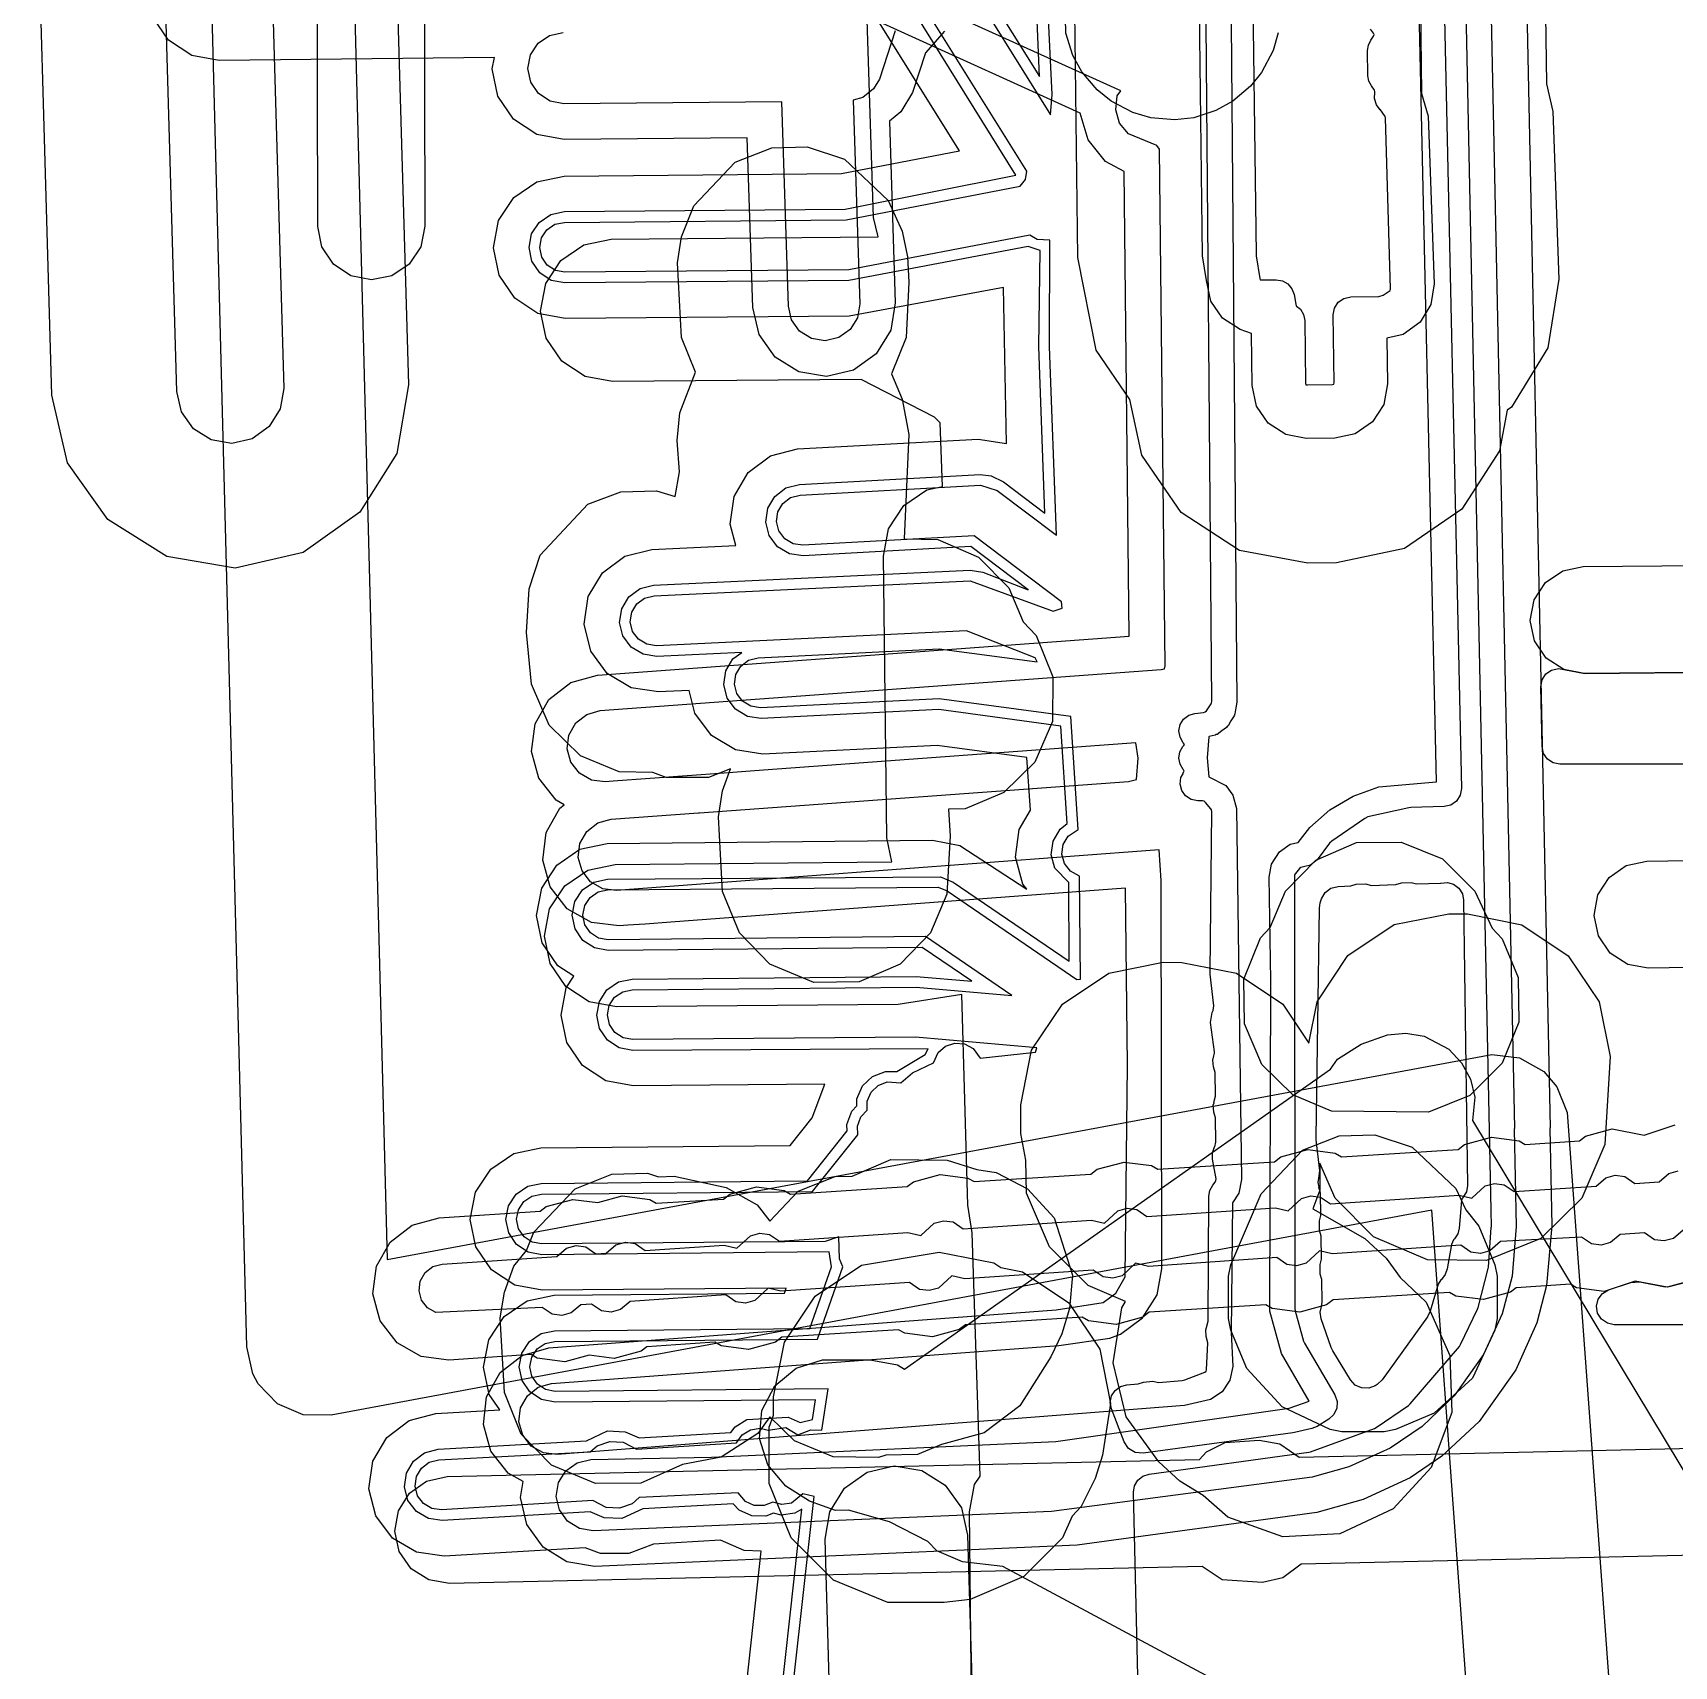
# Model space of a CAD drawing. Header units: metres. Extents: x 17722 to 17999, y 13535 to 15917.
# Drawn here: x 17761.7 to 17807.74, y 15277.1 to 15322.92 of the extents above; entities that cross this region are included whole.
import ezdxf

# ---------------------------------------------------------------- set-up
doc = ezdxf.new("R2010")
doc.units = ezdxf.units.M
for name, color, linetype in [('AI_GREENING_ALLOWED_ZONE', 4, 'Continuous'), ('AI_GREENING_EXCLUSIONS', 1, 'Continuous'), ('AI_GREENING_LAWN', 82, 'Continuous')]:
    doc.layers.add(name, color=color, linetype=linetype)

msp = doc.modelspace()

# ---------------------------------------------------------------- linework, layer by layer
at = {"layer": 'AI_GREENING_ALLOWED_ZONE'}
for points in [[(17808.72, 15302.405), (17804.533, 15302.405), (17804.344, 15302.442), (17804.184, 15302.548), (17804.074, 15302.706), (17804.033, 15302.895), (17803.998, 15304.574), (17803.998, 15304.574), (17804.033, 15304.768), (17804.139, 15304.933), (17804.301, 15305.044), (17804.493, 15305.085), (17804.685, 15305.049), (17804.687, 15305.048), (17805.189, 15304.953), (17805.238, 15304.948), (17809.11, 15304.983)], [(17809.344, 15286.683), (17806.059, 15286.683), (17806.059, 15286.683), (17805.863, 15286.723), (17805.698, 15286.836), (17805.591, 15287.005), (17805.559, 15287.202), (17805.607, 15287.397), (17805.726, 15287.556), (17805.899, 15287.657), (17806.519, 15287.865), (17806.772, 15287.882), (17807.486, 15287.745), (17807.596, 15287.75), (17808.247, 15287.925)]]:
    msp.add_lwpolyline(points, dxfattribs=at)
at = {"layer": 'AI_GREENING_EXCLUSIONS'}
for points in [[(17802.661, 15266.21), (17800.938, 15289.891), (17770.068, 15284.148), (17769.287, 15284.157), (17768.57, 15284.465), (17768.025, 15285.024), (17767.875, 15285.301), (17767.703, 15286.062), (17766.421, 15335.289), (17765.714, 15335.625), (17765.174, 15336.165), (17764.726, 15337.241), (17764.765, 15338.227), (17765.067, 15338.95), (17765.714, 15339.649), (17766.3, 15339.934), (17764.785, 15398.113)], [(17768.783, 15398.217), (17769.925, 15354.383), (17770.715, 15354.671), (17771.507, 15354.671), (17772.424, 15354.33), (17773.23, 15353.524), (17773.571, 15352.607), (17773.532, 15351.621), (17773.23, 15350.898), (17772.583, 15350.199), (17771.507, 15349.751), (17770.715, 15349.751), (17770.039, 15349.991), (17771.64, 15288.509), (17802.626, 15294.261), (17803.4, 15294.164), (17804.079, 15293.779), (17804.448, 15293.356), (17804.737, 15292.632), (17806.817, 15264.215)], [(17771.588, 15335.555), (17772.237, 15313.044), (17771.912, 15311.12), (17770.875, 15309.467), (17769.285, 15308.337), (17767.383, 15307.902), (17765.46, 15308.227), (17763.807, 15309.264), (17762.677, 15310.854), (17762.241, 15312.755), (17761.704, 15331.401)], [(17768.089, 15335.454), (17768.739, 15312.943), (17768.641, 15312.366), (17768.33, 15311.87), (17767.853, 15311.531), (17767.282, 15311.4), (17766.705, 15311.498), (17766.21, 15311.809), (17765.87, 15312.286), (17765.74, 15312.856), (17765.134, 15333.868)], [(17772.657, 15333.391), (17772.696, 15317.491), (17772.583, 15316.916), (17772.259, 15316.429), (17771.773, 15316.103), (17771.2, 15315.987), (17770.625, 15316.1), (17770.138, 15316.424), (17769.812, 15316.91), (17769.696, 15317.483), (17769.657, 15333.382)], [(17795.296, 15325.436), (17795.47, 15304.142), (17795.439, 15303.981), (17795.419, 15303.819), (17795.403, 15303.791), (17795.397, 15303.758), (17795.307, 15303.622), (17795.227, 15303.48), (17795.201, 15303.46), (17795.183, 15303.432), (17795.048, 15303.34), (17794.919, 15303.24), (17794.887, 15303.231), (17794.86, 15303.213), (17794.7, 15303.18), (17794.682, 15303.174), (17794.635, 15302.579), (17794.689, 15302.048), (17795.167, 15301.803), (17795.362, 15301.537), (17795.466, 15301.162), (17795.599, 15290.758), (17795.528, 15290.375), (17795.348, 15290.098), (17795.312, 15286.468), (17795.356, 15285.508), (17795.278, 15285.126), (17795.059, 15284.802), (17794.734, 15284.587), (17794, 15284.418), (17776.411, 15283.042), (17776.024, 15283.088), (17775.684, 15283.279), (17775.442, 15283.585), (17775.336, 15283.961), (17775.383, 15284.348), (17775.573, 15284.689), (17775.88, 15284.93), (17776.255, 15285.036), (17790.48, 15286.099), (17791.906, 15286.301), (17792.209, 15286.416), (17792.825, 15286.874), (17793.237, 15287.521), (17793.372, 15288.249), (17793.348, 15299.138), (17793.289, 15299.997), (17778.321, 15298.882), (17778.321, 15298.882), (17778.073, 15298.864), (17777.686, 15298.911), (17777.686, 15298.911), (17777.346, 15299.103), (17777.106, 15299.411), (17777.002, 15299.786), (17777.049, 15300.174), (17777.241, 15300.513), (17777.549, 15300.754), (17777.925, 15300.858), (17780.372, 15301.04), (17780.403, 15301.039), (17792.436, 15301.918), (17792.656, 15301.976), (17792.705, 15302.575), (17792.64, 15302.997), (17781.946, 15302.215), (17781.946, 15302.215), (17781.095, 15302.153), (17777.984, 15301.926), (17777.984, 15301.926), (17777.759, 15301.909), (17777.372, 15301.957), (17777.033, 15302.15), (17776.793, 15302.458), (17776.689, 15302.834), (17776.737, 15303.221), (17776.93, 15303.56), (17777.237, 15303.8), (17777.614, 15303.904), (17793.351, 15305.054), (17793.444, 15305.077), (17793.459, 15305.158), (17793.303, 15319.65), (17793.226, 15319.754), (17792.431, 15320.079), (17792.185, 15320.382), (17792.074, 15320.756), (17792.114, 15321.144), (17792.214, 15321.284), (17774.493, 15329.306)], [(17784.989, 15329.04), (17790.247, 15320.619), (17790.293, 15321.185), (17790.048, 15326.185)], [(17785.243, 15329.199), (17789.934, 15321.687), (17789.748, 15326.173)], [(17782.757, 15274.135), (17783.616, 15281.859), (17783.297, 15281.934), (17782.977, 15281.677), (17782.706, 15281.638), (17782.454, 15281.701), (17782.212, 15281.608), (17781.939, 15281.615), (17781.689, 15281.725), (17781.483, 15281.969), (17778.705, 15281.831), (17778.51, 15281.661), (17778.16, 15281.536), (17777.785, 15281.555), (17777.412, 15281.756), (17773.166, 15281.492), (17772.895, 15281.53), (17772.66, 15281.669), (17772.496, 15281.887), (17772.427, 15282.151), (17772.465, 15282.422), (17772.603, 15282.657), (17772.821, 15282.822), (17773.086, 15282.89), (17777.337, 15283.113), (17777.532, 15283.283), (17777.883, 15283.408), (17778.257, 15283.388), (17778.63, 15283.188), (17781.435, 15283.369), (17781.6, 15283.597), (17781.834, 15283.738), (17782.104, 15283.778), (17782.331, 15283.721), (17782.822, 15283.798), (17783.16, 15283.595), (17783.526, 15283.731), (17783.836, 15283.725), (17784.012, 15284.88), (17776.353, 15284.811), (17776.085, 15284.862), (17775.856, 15285.011), (17775.702, 15285.237), (17775.647, 15285.504), (17775.698, 15285.773), (17775.847, 15286.001), (17776.073, 15286.155), (17776.34, 15286.211), (17783.712, 15286.277), (17784.421, 15288.307), (17784.331, 15288.534), (17784.305, 15289.147), (17783.922, 15289.018), (17775.98, 15288.946), (17775.711, 15288.997), (17775.483, 15289.147), (17775.329, 15289.372), (17775.273, 15289.64), (17775.324, 15289.908), (17775.474, 15290.136), (17775.7, 15290.29), (17775.967, 15290.346), (17783.575, 15290.414), (17784.842, 15292.01), (17784.832, 15292.254), (17784.926, 15292.51), (17785.101, 15292.7), (17785.107, 15292.955), (17785.217, 15293.205), (17785.415, 15293.394), (17785.669, 15293.492), (17786.049, 15293.463), (17786.374, 15293.75), (17786.962, 15294.023), (17787.093, 15294.321), (17787.302, 15294.497), (17787.563, 15294.579), (17787.835, 15294.556), (17788.077, 15294.43), (17788.274, 15294.155), (17789.829, 15294.326), (17789.861, 15294.445), (17786.457, 15294.749), (17778.527, 15294.677), (17778.259, 15294.728), (17778.03, 15294.878), (17777.877, 15295.103), (17777.821, 15295.371), (17777.872, 15295.639), (17778.021, 15295.868), (17778.247, 15296.021), (17778.515, 15296.077), (17786.478, 15296.149), (17789.16, 15295.913), (17786.741, 15297.567), (17777.839, 15297.476), (17777.571, 15297.526), (17777.342, 15297.676), (17777.188, 15297.901), (17777.132, 15298.169), (17777.182, 15298.437), (17777.332, 15298.666), (17777.557, 15298.82), (17777.825, 15298.876), (17787.097, 15298.955), (17787.349, 15298.847), (17790.984, 15296.363), (17791.083, 15296.374), (17791.063, 15299.258), (17790.802, 15299.398), (17790.636, 15299.614), (17790.565, 15299.878), (17790.601, 15300.149), (17790.737, 15300.385), (17791.021, 15300.57), (17790.814, 15303.738), (17787.125, 15304.235), (17782.114, 15303.987), (17781.844, 15304.027), (17781.61, 15304.167), (17781.447, 15304.386), (17781.381, 15304.651), (17781.421, 15304.922), (17781.561, 15305.156), (17781.78, 15305.319), (17782.045, 15305.385), (17787.12, 15305.637), (17789.873, 15305.277), (17789.813, 15305.39), (17787.893, 15306.139), (17779.193, 15305.726), (17778.923, 15305.767), (17778.689, 15305.908), (17778.526, 15306.127), (17778.46, 15306.392), (17778.501, 15306.662), (17778.642, 15306.896), (17778.861, 15307.059), (17779.127, 15307.125), (17787.994, 15307.545), (17790.321, 15306.695), (17790.573, 15306.775), (17790.555, 15306.959), (17788.107, 15308.812), (17783.296, 15308.549), (17783.026, 15308.587), (17782.791, 15308.726), (17782.627, 15308.945), (17782.559, 15309.209), (17782.597, 15309.48), (17782.736, 15309.715), (17782.955, 15309.879), (17783.22, 15309.947), (17788.286, 15310.224), (17788.747, 15310.083), (17790.413, 15308.823), (17790.216, 15314.118), (17790.23, 15317.104), (17789.876, 15317.117), (17789.664, 15317.238), (17784.59, 15316.271), (17776.626, 15316.2), (17776.358, 15316.25), (17776.129, 15316.4), (17775.976, 15316.626), (17775.92, 15316.893), (17775.971, 15317.162), (17776.12, 15317.39), (17776.346, 15317.544), (17776.614, 15317.6), (17784.514, 15317.671), (17789.399, 15318.613), (17789.548, 15318.801), (17789.584, 15319.038), (17784.022, 15327.944)], [(17782.474, 15274.294), (17783.273, 15281.512), (17783.078, 15281.395), (17782.692, 15281.338), (17782.473, 15281.393), (17782.263, 15281.312), (17781.873, 15281.322), (17781.516, 15281.48), (17781.345, 15281.661), (17778.81, 15281.519), (17778.219, 15281.242), (17777.726, 15281.261), (17777.335, 15281.432), (17773.183, 15281.193), (17772.797, 15281.247), (17772.46, 15281.445), (17772.225, 15281.756), (17772.127, 15282.134), (17772.182, 15282.52), (17772.379, 15282.857), (17772.691, 15283.092), (17773.069, 15283.19), (17777.232, 15283.425), (17777.823, 15283.702), (17778.316, 15283.682), (17778.707, 15283.512), (17781.28, 15283.66), (17781.399, 15283.82), (17781.733, 15284.02), (17782.888, 15284.09), (17783.22, 15283.943), (17783.569, 15284.025), (17783.652, 15284.576), (17776.356, 15284.511), (17775.972, 15284.583), (17775.646, 15284.797), (17775.426, 15285.12), (17775.347, 15285.502), (17775.419, 15285.885), (17775.633, 15286.211), (17775.956, 15286.431), (17776.338, 15286.511), (17783.499, 15286.575), (17784.104, 15288.309), (17784.04, 15288.727), (17775.982, 15288.646), (17775.599, 15288.719), (17775.273, 15288.932), (17775.053, 15289.255), (17774.973, 15289.637), (17775.046, 15290.02), (17775.26, 15290.347), (17775.582, 15290.566), (17775.964, 15290.646), (17783.429, 15290.713), (17784.543, 15292.116), (17784.536, 15292.301), (17784.67, 15292.667), (17784.81, 15292.818), (17784.814, 15293.02), (17784.972, 15293.377), (17785.254, 15293.647), (17785.617, 15293.788), (17785.94, 15293.781), (17786.733, 15294.265), (17786.811, 15294.416), (17778.53, 15294.377), (17778.146, 15294.45), (17777.82, 15294.664), (17777.6, 15294.986), (17777.521, 15295.368), (17777.594, 15295.751), (17777.807, 15296.078), (17778.13, 15296.298), (17778.512, 15296.377), (17786.476, 15296.449), (17788.042, 15296.314), (17786.649, 15297.266), (17777.842, 15297.176), (17777.459, 15297.248), (17777.132, 15297.462), (17776.912, 15297.784), (17776.832, 15298.166), (17776.904, 15298.549), (17777.117, 15298.876), (17777.44, 15299.096), (17777.822, 15299.176), (17787.159, 15299.248), (17787.518, 15299.095), (17790.767, 15296.875), (17790.764, 15299.08), (17790.366, 15299.482), (17790.266, 15299.859), (17790.317, 15300.245), (17790.512, 15300.583), (17790.709, 15300.735), (17790.531, 15303.473), (17787.113, 15303.934), (17782.129, 15303.687), (17781.743, 15303.744), (17781.409, 15303.945), (17781.176, 15304.258), (17781.081, 15304.636), (17781.138, 15305.022), (17781.339, 15305.357), (17781.584, 15305.539), (17779.207, 15305.427), (17778.821, 15305.485), (17778.487, 15305.686), (17778.255, 15305.999), (17778.161, 15306.378), (17778.219, 15306.764), (17778.42, 15307.098), (17778.734, 15307.33), (17779.112, 15307.424), (17787.988, 15307.845), (17788.347, 15307.786), (17789.621, 15307.29), (17788.013, 15308.506), (17783.312, 15308.249), (17782.926, 15308.304), (17782.59, 15308.503), (17782.356, 15308.815), (17782.259, 15309.193), (17782.314, 15309.579), (17782.513, 15309.915), (17782.825, 15310.149), (17783.203, 15310.246), (17788.27, 15310.523), (17788.577, 15310.492), (17788.928, 15310.322), (17790.089, 15309.443), (17789.916, 15314.107), (17789.953, 15316.81), (17789.62, 15316.924), (17784.593, 15315.971), (17776.629, 15315.9), (17776.245, 15315.972), (17775.919, 15316.186), (17775.699, 15316.509), (17775.62, 15316.891), (17775.693, 15317.274), (17775.906, 15317.6), (17776.229, 15317.82), (17776.611, 15317.9), (17784.484, 15317.971), (17789.269, 15318.922), (17783.863, 15327.634)], [(17803.545, 15326.284), (17804.257, 15292.209), (17804.253, 15292.187), (17804.31, 15289.454), (17804.161, 15287.786), (17803.881, 15286.73), (17803.298, 15285.416), (17802.266, 15283.968), (17801.225, 15282.995), (17800.334, 15282.391), (17799.016, 15281.777), (17797.717, 15281.418), (17790.995, 15280.502), (17777.452, 15279.903), (17776.682, 15280.029), (17776.019, 15280.44), (17775.563, 15281.074), (17775.385, 15281.833), (17775.458, 15282.281), (17775.034, 15282.519), (17774.551, 15283.132), (17774.34, 15283.883), (17774.432, 15284.658), (17774.813, 15285.338), (17775.426, 15285.821), (17776.177, 15286.033), (17790.402, 15287.096), (17791.724, 15287.302), (17792.08, 15287.567), (17792.344, 15288.027), (17792.408, 15293.958), (17792.351, 15298.924), (17779.595, 15297.974), (17778.873, 15297.92), (17778.705, 15297.908), (17778.705, 15297.908), (17778.395, 15297.885), (17778.395, 15297.885), (17778.148, 15297.866), (17777.373, 15297.961), (17776.694, 15298.345), (17776.213, 15298.96), (17776.005, 15299.712), (17776.1, 15300.487), (17776.484, 15301.166), (17776.608, 15301.263), (17776.379, 15301.393), (17775.899, 15302.009), (17775.692, 15302.761), (17775.788, 15303.535), (17776.173, 15304.214), (17776.788, 15304.694), (17777.541, 15304.901), (17792.45, 15305.991), (17792.309, 15319.03), (17791.792, 15319.31), (17791.3, 15319.916), (17791.078, 15320.662), (17775.402, 15327.791)], [(17781.56, 15275.103), (17782.131, 15280.334), (17781.653, 15280.346), (17780.994, 15280.639), (17779.112, 15280.531), (17778.417, 15280.261), (17777.625, 15280.261), (17777.193, 15280.421), (17773.24, 15280.194), (17772.467, 15280.303), (17771.795, 15280.698), (17771.325, 15281.321), (17771.129, 15282.077), (17771.237, 15282.85), (17771.633, 15283.522), (17772.256, 15283.992), (17773.011, 15284.188), (17774.804, 15284.291), (17774.506, 15284.729), (17774.347, 15285.493), (17774.492, 15286.259), (17774.92, 15286.912), (17775.565, 15287.351), (17776.329, 15287.511), (17782.786, 15287.569), (17782.835, 15287.708), (17775.991, 15287.646), (17775.225, 15287.791), (17774.572, 15288.219), (17774.132, 15288.864), (17773.973, 15289.628), (17774.119, 15290.395), (17774.546, 15291.047), (17775.191, 15291.487), (17775.955, 15291.646), (17782.943, 15291.709), (17783.558, 15292.483), (17783.921, 15293.426), (17778.539, 15293.377), (17777.772, 15293.523), (17777.119, 15293.95), (17776.68, 15294.595), (17776.521, 15295.359), (17776.666, 15296.126), (17776.881, 15296.454), (17776.432, 15296.747), (17775.992, 15297.392), (17775.832, 15298.155), (17775.976, 15298.922), (17776.403, 15299.575), (17777.048, 15300.016), (17777.811, 15300.176), (17786.933, 15300.269), (17787.7, 15300.125), (17789.578, 15298.898), (17789.47, 15299.04), (17789.268, 15299.793), (17789.37, 15300.567), (17789.683, 15301.109), (17789.586, 15302.592), (17787.07, 15302.931), (17782.179, 15302.688), (17781.407, 15302.803), (17780.737, 15303.204), (17780.272, 15303.83), (17780.112, 15304.468), (17779.254, 15304.428), (17778.483, 15304.544), (17777.814, 15304.946), (17777.35, 15305.573), (17777.162, 15306.331), (17777.278, 15307.102), (17777.68, 15307.771), (17778.308, 15308.235), (17779.065, 15308.423), (17781.416, 15308.535), (17781.261, 15309.138), (17781.371, 15309.911), (17781.768, 15310.582), (17782.393, 15311.051), (17783.148, 15311.245), (17788.215, 15311.522), (17789.016, 15311.395), (17788.924, 15315.771), (17784.602, 15314.971), (17776.638, 15314.9), (17775.871, 15315.045), (17775.218, 15315.473), (17774.779, 15316.118), (17774.62, 15316.882), (17774.765, 15317.648), (17775.193, 15318.301), (17775.838, 15318.74), (17776.602, 15318.899), (17784.384, 15318.97), (17787.696, 15319.608), (17783.33, 15326.598)], [(17802.54, 15326.489), (17803.257, 15292.19), (17803.253, 15292.167), (17803.31, 15289.434), (17803.194, 15288.042), (17802.915, 15286.986), (17802.394, 15285.842), (17801.568, 15284.683), (17800.665, 15283.823), (17799.773, 15283.219), (17798.614, 15282.693), (17797.582, 15282.409), (17790.272, 15281.441), (17777.418, 15280.902), (17777.033, 15280.965), (17776.701, 15281.171), (17776.474, 15281.488), (17776.384, 15281.867), (17776.448, 15282.253), (17776.653, 15282.584), (17776.97, 15282.812), (17777.35, 15282.901), (17780.737, 15282.968), (17790.393, 15283.407), (17796.94, 15284.34), (17797.502, 15284.536), (17796.727, 15285.87), (17796.397, 15287.061), (17796.427, 15296.332), (17796.382, 15299.231), (17796.447, 15299.601), (17796.664, 15299.942), (17796.971, 15300.158), (17797.194, 15300.21), (17797.516, 15300.625), (17798.079, 15301.123), (17798.731, 15301.509), (17799.456, 15301.768), (17801.068, 15301.908), (17800.543, 15325.648)], [(17804.095, 15325.994), (17804.152, 15321.485), (17804.336, 15320.708), (17804.507, 15316.002), (17804.196, 15314.076), (17803.172, 15312.416), (17803.054, 15312.331), (17802.843, 15311.194), (17801.78, 15309.559), (17800.171, 15308.454), (17798.263, 15308.05), (17797.463, 15308.039), (17795.545, 15308.396), (17793.909, 15309.459), (17792.805, 15311.067), (17792.473, 15312.632), (17791.526, 15314.011), (17791.013, 15316.618), (17790.896, 15325.827)], [(17800.595, 15325.95), (17800.655, 15321.217), (17800.838, 15320.581), (17801.009, 15315.875), (17800.916, 15315.297), (17800.609, 15314.799), (17800.134, 15314.456), (17799.683, 15314.35), (17799.699, 15313.068), (17799.593, 15312.493), (17799.274, 15312.002), (17798.791, 15311.671), (17798.219, 15311.549), (17797.419, 15311.539), (17796.843, 15311.646), (17796.353, 15311.965), (17796.021, 15312.447), (17795.9, 15313.02), (17795.881, 15314.482), (17795.565, 15314.59), (17795.074, 15314.909), (17795.074, 15314.909), (17794.743, 15315.391), (17794.621, 15315.964), (17794.512, 15316.662), (17794.396, 15325.871)], [(17796.633, 15322.919), (17796.486, 15322.417), (17796.168, 15321.807), (17795.856, 15321.419), (17795.358, 15320.997), (17794.884, 15320.734), (17794.262, 15320.535), (17793.728, 15320.474), (17793.058, 15320.532), (17792.559, 15320.677), (17791.947, 15320.997), (17791.555, 15321.313), (17791.128, 15321.82), (17790.875, 15322.28), (17790.675, 15322.903), (17790.615, 15325.431)], [(17788.09, 15270.909), (17787.973, 15281.432), (17788.117, 15282.198), (17788.27, 15282.432), (17788.047, 15289.263), (17787.931, 15290.031), (17787.757, 15295.943), (17785.971, 15295.665), (17778.071, 15295.593), (17777.304, 15295.739), (17776.652, 15296.167), (17776.212, 15296.811), (17776.053, 15297.575), (17776.198, 15298.342), (17776.626, 15298.995), (17777.271, 15299.434), (17778.035, 15299.593), (17785.795, 15299.667), (17785.654, 15300.337), (17785.563, 15308.237), (17785.706, 15309.004), (17786.132, 15309.657), (17786.776, 15310.098), (17787.216, 15310.191), (17787.149, 15311.98), (17786.993, 15312.137), (17784.935, 15313.194), (17777.961, 15313.132), (17777.194, 15313.277), (17776.541, 15313.705), (17776.102, 15314.349), (17775.943, 15315.113), (17776.088, 15315.88), (17776.516, 15316.533), (17777.161, 15316.972), (17777.925, 15317.131), (17785.411, 15317.195), (17785.286, 15317.732), (17785.087, 15323.87)], [(17787.271, 15322.961), (17786.742, 15322.352), (17786.379, 15321.245), (17786.047, 15320.697), (17785.728, 15320.44), (17785.893, 15315.342), (17785.766, 15314.572), (17785.353, 15313.91), (17784.719, 15313.455), (17783.959, 15313.278), (17783.189, 15313.406), (17782.526, 15313.818), (17782.072, 15314.452), (17781.895, 15315.212), (17781.741, 15319.969), (17776.608, 15319.922), (17775.841, 15320.068), (17775.188, 15320.495), (17774.749, 15321.14), (17774.59, 15321.904), (17774.65, 15322.221), (17766.928, 15322.139), (17766.161, 15322.283), (17765.508, 15322.71), (17765.067, 15323.354)], [(17785.89, 15322.969), (17785.452, 15321.619), (17785.286, 15321.345), (17784.98, 15321.103), (17784.708, 15321.026), (17784.894, 15315.31), (17784.83, 15314.925), (17784.624, 15314.593), (17784.307, 15314.366), (17783.927, 15314.278), (17783.542, 15314.341), (17783.21, 15314.548), (17782.983, 15314.865), (17782.895, 15315.245), (17782.709, 15320.977), (17776.599, 15320.922), (17776.215, 15320.995), (17775.889, 15321.209), (17775.669, 15321.531), (17775.59, 15321.913), (17775.662, 15322.297), (17775.876, 15322.623), (17776.199, 15322.843), (17776.581, 15322.922)], [(17812.151, 15305.011), (17805.213, 15304.948), (17804.638, 15305.057), (17804.149, 15305.378), (17803.819, 15305.862), (17803.7, 15306.435), (17803.809, 15307.01), (17804.13, 15307.499), (17804.613, 15307.829), (17805.186, 15307.948), (17812.904, 15308.014)], [(17814.63, 15296.799), (17807.012, 15296.682), (17806.437, 15296.787), (17805.945, 15297.105), (17805.613, 15297.586), (17805.49, 15298.159), (17805.595, 15298.734), (17805.912, 15299.226), (17806.394, 15299.559), (17806.966, 15299.682), (17814.081, 15299.791)], [(17803.031, 15272.33), (17788.906, 15279.905), (17787.775, 15280.029), (17787.058, 15280.338), (17786.804, 15280.6), (17785.732, 15281.149), (17785.732, 15281.149), (17784.578, 15281.484), (17784.215, 15281.468), (17783.482, 15281.734), (17782.823, 15282.153), (17782.321, 15282.75), (17782.085, 15283.494), (17782.153, 15284.272), (17782.512, 15284.964), (17783.11, 15285.466), (17783.854, 15285.701), (17785.186, 15285.699), (17785.953, 15285.558), (17786.148, 15285.432), (17798.096, 15293.852), (17798.298, 15294.134), (17798.959, 15294.548), (17799.695, 15294.809), (17800.214, 15294.861), (17800.729, 15294.777), (17801.418, 15294.411), (17801.777, 15294.03), (17802.023, 15293.571), (17802.143, 15293.063), (17802.081, 15292.412), (17813.742, 15273.069)], [(17803.031, 15272.33), (17788.906, 15279.905), (17787.775, 15280.029), (17787.058, 15280.338), (17786.804, 15280.6), (17785.732, 15281.149), (17785.732, 15281.149), (17784.578, 15281.484), (17784.215, 15281.468), (17783.482, 15281.734), (17782.823, 15282.153), (17782.321, 15282.75), (17782.085, 15283.494), (17782.153, 15284.272), (17782.512, 15284.964), (17783.11, 15285.466), (17783.854, 15285.701), (17785.186, 15285.699), (17785.953, 15285.558), (17786.148, 15285.432), (17798.096, 15293.852), (17798.298, 15294.134), (17798.959, 15294.548), (17799.695, 15294.809), (17800.214, 15294.861), (17800.729, 15294.777), (17801.418, 15294.411), (17801.777, 15294.03), (17802.023, 15293.571), (17802.143, 15293.063), (17802.081, 15292.412), (17813.742, 15273.069)], [(17808.295, 15287.938), (17807.542, 15287.735), (17806.643, 15287.907), (17805.776, 15287.615), (17805.002, 15287.715), (17804.826, 15287.817), (17803.303, 15287.714), (17803.143, 15287.59), (17802.389, 15287.386), (17801.615, 15287.486), (17801.439, 15287.587), (17798.169, 15287.379), (17797.99, 15287.241), (17797.237, 15287.037), (17796.463, 15287.138), (17796.287, 15287.239), (17793.016, 15287.03), (17792.838, 15286.892), (17792.084, 15286.689), (17791.311, 15286.789), (17791.135, 15286.89), (17787.864, 15286.681), (17787.685, 15286.544), (17786.932, 15286.34), (17786.158, 15286.44), (17785.982, 15286.542), (17782.711, 15286.333), (17782.533, 15286.195), (17781.78, 15285.991), (17781.006, 15286.092), (17780.83, 15286.193), (17780.276, 15286.155), (17778.926, 15286.064), (17778.765, 15285.94), (17778.012, 15285.736), (17777.31, 15285.827), (17776.627, 15285.643), (17775.853, 15285.743), (17775.677, 15285.844), (17773.369, 15285.688), (17772.595, 15285.788), (17771.919, 15286.177), (17771.442, 15286.795), (17771.239, 15287.548), (17771.339, 15288.322), (17771.728, 15288.999), (17772.346, 15289.475), (17773.099, 15289.679), (17775.936, 15289.871), (17776.097, 15289.995), (17776.85, 15290.198), (17777.552, 15290.107), (17778.234, 15290.292), (17779.008, 15290.192), (17779.184, 15290.091), (17781.071, 15290.206), (17781.249, 15290.343), (17782.003, 15290.547), (17782.776, 15290.447), (17782.952, 15290.346), (17786.223, 15290.555), (17786.402, 15290.692), (17787.155, 15290.896), (17787.929, 15290.795), (17788.105, 15290.694), (17791.376, 15290.903), (17791.554, 15291.041), (17792.307, 15291.244), (17793.081, 15291.144), (17793.257, 15291.043), (17796.528, 15291.252), (17796.706, 15291.389), (17797.46, 15291.593), (17798.234, 15291.493), (17798.41, 15291.392), (17801.68, 15291.6), (17801.859, 15291.738), (17802.612, 15291.942), (17803.386, 15291.841), (17803.562, 15291.74), (17805.085, 15291.843), (17805.246, 15291.967), (17805.999, 15292.171), (17806.897, 15291.999), (17807.765, 15292.29)], [(17807.99, 15289.334), (17807.717, 15289.103), (17807.454, 15289.032), (17807.183, 15289.067), (17806.902, 15289.26), (17806.224, 15289.214), (17805.952, 15288.984), (17805.688, 15288.912), (17805.417, 15288.947), (17805.136, 15289.141), (17802.863, 15289.015), (17802.565, 15288.754), (17802.301, 15288.683), (17802.031, 15288.718), (17801.75, 15288.911), (17798.144, 15288.667), (17797.786, 15288.752), (17797.413, 15288.406), (17797.149, 15288.335), (17796.878, 15288.37), (17796.597, 15288.563), (17792.991, 15288.319), (17792.634, 15288.404), (17792.26, 15288.057), (17791.997, 15287.986), (17791.726, 15288.021), (17791.445, 15288.214), (17787.839, 15287.97), (17787.481, 15288.055), (17787.108, 15287.708), (17786.844, 15287.637), (17786.573, 15287.672), (17786.293, 15287.865), (17782.687, 15287.621), (17782.329, 15287.706), (17781.956, 15287.36), (17781.692, 15287.289), (17781.421, 15287.324), (17781.14, 15287.517), (17778.46, 15287.335), (17778.187, 15287.105), (17777.924, 15287.034), (17777.653, 15287.069), (17777.372, 15287.262), (17777.075, 15287.242), (17776.803, 15287.011), (17776.54, 15286.94), (17776.269, 15286.975), (17775.988, 15287.168), (17773.011, 15287.02), (17772.774, 15287.156), (17772.607, 15287.372), (17772.536, 15287.636), (17772.571, 15287.907), (17772.707, 15288.144), (17772.923, 15288.311), (17773.187, 15288.382), (17776.402, 15288.599), (17776.674, 15288.83), (17776.938, 15288.901), (17777.209, 15288.866), (17777.49, 15288.673), (17777.786, 15288.693), (17778.059, 15288.924), (17778.322, 15288.995), (17778.593, 15288.96), (17778.874, 15288.767), (17781.096, 15288.917), (17781.453, 15288.832), (17781.827, 15289.179), (17782.09, 15289.25), (17782.361, 15289.215), (17782.642, 15289.022), (17786.248, 15289.266), (17786.606, 15289.181), (17786.979, 15289.527), (17787.243, 15289.599), (17787.514, 15289.564), (17787.794, 15289.37), (17791.4, 15289.614), (17791.758, 15289.529), (17792.131, 15289.876), (17792.395, 15289.947), (17792.666, 15289.912), (17792.947, 15289.719), (17796.553, 15289.963), (17796.91, 15289.878), (17797.284, 15290.225), (17797.548, 15290.296), (17797.818, 15290.261), (17798.099, 15290.068), (17801.705, 15290.312), (17802.063, 15290.227), (17802.436, 15290.573), (17802.7, 15290.645), (17802.971, 15290.609), (17803.252, 15290.416), (17805.551, 15290.572), (17805.823, 15290.802), (17806.087, 15290.874), (17806.357, 15290.839), (17806.638, 15290.645), (17807.316, 15290.691), (17807.589, 15290.922), (17807.852, 15290.993)], [(17809.595, 15280.245), (17797.272, 15279.965), (17796.764, 15279.584), (17796.193, 15279.456), (17795.058, 15279.528), (17794.499, 15279.902), (17773.388, 15279.422), (17772.812, 15279.523), (17772.318, 15279.838), (17771.982, 15280.317), (17771.854, 15280.888), (17771.955, 15281.464), (17772.27, 15281.958), (17772.749, 15282.294), (17773.32, 15282.422), (17794.429, 15282.901), (17794.619, 15283.119), (17795.143, 15283.38), (17796.102, 15283.446), (17796.679, 15283.345), (17797.219, 15282.965), (17809.526, 15283.244)], [(17784.112, 15274.11), (17783.923, 15280.667), (17784.054, 15281.437), (17784.468, 15282.098), (17785.104, 15282.55), (17785.865, 15282.724), (17786.635, 15282.594), (17787.296, 15282.179), (17787.748, 15281.543), (17787.922, 15280.782), (17788.092, 15274.856)]]:
    msp.add_lwpolyline(points, dxfattribs=at)
for points in [[(17780.287, 15313.399), (17779.897, 15314.373), (17779.782, 15316.463), (17779.899, 15317.19), (17780.238, 15318.065), (17781.398, 15319.287), (17782.428, 15319.694), (17783.422, 15319.721), (17784.472, 15319.369), (17785.696, 15318.21), (17786.082, 15317.354), (17786.237, 15316.635), (17786.276, 15315.918), (17786.199, 15314.373), (17785.787, 15313.348), (17786.086, 15312.64), (17786.269, 15311.651), (17786.145, 15308.719), (17787.089, 15308.705), (17788.229, 15308.213), (17789.078, 15307.346), (17789.475, 15306.396), (17789.845, 15306.008), (17790.313, 15304.854), (17790.298, 15303.597), (17789.807, 15302.456), (17788.939, 15301.607), (17787.856, 15301.154), (17787.381, 15301.14), (17787.428, 15300.381), (17787.334, 15298.755), (17786.881, 15297.671), (17786.026, 15296.794), (17784.875, 15296.296), (17783.606, 15296.279), (17782.374, 15296.794), (17781.519, 15297.671), (17781.049, 15298.836), (17780.934, 15300.926), (17781.051, 15301.653), (17781.274, 15302.271), (17780.653, 15302.029), (17779.466, 15302.029), (17779.09, 15302.168), (17778.144, 15302.185), (17777.06, 15302.638), (17776.183, 15303.494), (17775.685, 15304.644), (17775.552, 15306.097), (17775.62, 15307.319), (17775.931, 15308.266), (17777.268, 15309.696), (17778.199, 15310.046), (17779.194, 15310.073), (17779.715, 15309.914), (17779.842, 15310.606), (17779.773, 15311.478), (17779.854, 15312.253), (17780.287, 15313.399)], [(17796.837, 15298.845), (17797.686, 15299.713), (17798.826, 15300.205), (17800.084, 15300.219), (17801.237, 15299.751), (17802.143, 15298.845), (17802.637, 15297.799), (17802.91, 15297.507), (17803.364, 15296.424), (17803.378, 15295.166), (17802.91, 15294.013), (17802.004, 15293.107), (17800.851, 15292.639), (17798.125, 15292.675), (17797.042, 15293.129), (17796.174, 15293.978), (17795.682, 15295.118), (17795.668, 15296.376), (17796.136, 15297.529), (17796.408, 15297.82), (17796.837, 15298.845)], [(17793.931, 15296.842), (17795.462, 15296.538), (17796.759, 15295.67), (17797.49, 15294.578), (17797.72, 15295.739), (17798.588, 15297.036), (17799.885, 15297.904), (17801.416, 15298.208), (17801.938, 15298.203), (17803.469, 15297.899), (17804.766, 15297.031), (17805.634, 15295.734), (17805.938, 15294.203), (17805.791, 15291.736), (17805.144, 15290.227), (17804, 15289.104), (17802.478, 15288.484), (17800.817, 15288.5), (17799.308, 15289.147), (17798.228, 15290.227), (17797.8, 15291.212), (17797.8, 15290.452), (17797.599, 15289.933), (17799.065, 15289.098), (17799.657, 15288.552), (17800.053, 15288.009), (17800.78, 15287.318), (17801.45, 15285.82), (17801.5, 15284.218), (17800.925, 15282.678), (17799.852, 15281.514), (17798.364, 15280.815), (17796.762, 15280.735), (17795.215, 15281.281), (17794.527, 15281.894), (17793.875, 15282.292), (17793.285, 15282.836), (17792.366, 15284.097), (17792, 15285.614), (17792.242, 15287.156), (17792.349, 15287.332), (17791.301, 15287.786), (17790.221, 15288.866), (17789.574, 15290.375), (17789.558, 15291.295), (17789.409, 15292.045), (17789.409, 15292.847), (17789.713, 15294.378), (17790.581, 15295.675), (17791.878, 15296.543), (17793.409, 15296.847), (17793.931, 15296.842)], [(17800.39, 15291.658), (17801.614, 15290.499), (17801.891, 15289.9), (17802.258, 15289.448), (17802.711, 15288.364), (17802.776, 15288.042), (17802.776, 15286.855), (17802.711, 15286.532), (17802.08, 15285.185), (17801.006, 15284.198), (17799.923, 15283.744), (17799.601, 15283.679), (17798.413, 15283.679), (17798.091, 15283.744), (17796.744, 15284.375), (17795.756, 15285.449), (17795.303, 15286.532), (17795.238, 15286.855), (17795.238, 15288.042), (17795.303, 15288.364), (17796.156, 15290.354), (17797.316, 15291.576), (17798.346, 15291.983), (17799.34, 15292.01), (17800.39, 15291.658)], [(17778.94, 15290.931), (17779.249, 15290.833), (17779.69, 15290.845), (17781.151, 15290.529), (17782.019, 15290.044), (17782.376, 15289.588), (17783.173, 15290.428), (17784.203, 15290.835), (17784.686, 15290.848), (17785.769, 15291.312), (17787.352, 15291.297), (17788.181, 15291.035), (17788.722, 15290.954), (17789.604, 15290.495), (17790.351, 15289.677), (17790.859, 15288.07), (17790.78, 15287.135), (17790.566, 15286.43), (17790.253, 15285.785), (17789.381, 15284.408), (17788.387, 15283.645), (17787.189, 15283.325), (17786.515, 15283.043), (17785.624, 15283.026), (17785.417, 15282.957), (17784.148, 15282.974), (17783.064, 15283.427), (17782.375, 15284.095), (17782.037, 15283.629), (17781.005, 15282.968), (17779.923, 15282.757), (17778.755, 15282.241), (17777.486, 15282.224), (17776.254, 15282.739), (17775.399, 15283.616), (17774.929, 15284.781), (17774.814, 15286.871), (17774.931, 15287.598), (17775.192, 15288.322), (17775.549, 15288.767), (17775.756, 15289.275), (17776.916, 15290.497), (17777.946, 15290.904), (17778.94, 15290.931)], [(17788.658, 15288.417), (17788.857, 15288.283), (17789.46, 15288.164), (17790.757, 15287.296), (17791.625, 15285.999), (17791.929, 15284.468), (17791.708, 15283.027), (17791.496, 15282.372), (17791.103, 15281.582), (17790.854, 15281.315), (17790.582, 15280.702), (17789.502, 15279.622), (17787.993, 15278.975), (17787.266, 15278.895), (17785.682, 15278.895), (17784.16, 15279.515), (17782.973, 15280.702), (17782.353, 15282.224), (17782.353, 15283.808), (17782.477, 15284.144), (17782.477, 15284.657), (17782.781, 15286.188), (17783.649, 15287.485), (17784.946, 15288.353), (17787.127, 15288.721), (17788.658, 15288.417)]]:
    msp.add_lwpolyline(points, close=True, dxfattribs=at)
at = {"layer": 'AI_GREENING_LAWN'}
for points in [[(17792.792, 15272.848), (17792.577, 15281.985), (17792.605, 15282.164), (17792.696, 15282.321), (17792.837, 15282.436), (17793.009, 15282.492), (17797.49, 15283.104), (17797.542, 15283.117), (17799.329, 15283.774), (17799.383, 15283.802), (17800.286, 15284.418), (17800.335, 15284.461), (17801.712, 15286.069), (17801.748, 15286.124), (17802.22, 15287.118), (17802.236, 15287.162), (17802.521, 15288.254), (17802.528, 15288.299), (17802.609, 15289.409), (17802.61, 15289.433), (17801.836, 15326.702)], [(17801.238, 15325.869), (17801.772, 15301.723), (17801.739, 15301.531), (17801.634, 15301.367), (17801.475, 15301.255), (17801.285, 15301.212), (17800.349, 15301.189), (17800.3, 15301.183), (17799.146, 15300.922), (17799.06, 15300.884), (17798.133, 15300.247), (17798.074, 15300.19), (17797.727, 15299.722), (17797.542, 15299.569), (17797.378, 15299.535), (17797.379, 15299.531), (17797.269, 15299.509), (17797.226, 15299.476), (17797.113, 15299.333), (17797.093, 15299.298), (17797.087, 15299.258), (17797.096, 15287.139), (17797.105, 15287.072), (17797.34, 15286.223), (17797.365, 15286.163), (17798.218, 15284.711), (17798.282, 15284.53), (17798.272, 15284.338), (17798.191, 15284.164), (17798.05, 15284.033), (17797.722, 15283.83), (17797.572, 15283.768), (17797.09, 15283.656), (17797.044, 15283.648), (17792.843, 15283.075), (17792.622, 15283.095), (17792.431, 15283.208), (17792.308, 15283.393), (17791.955, 15284.321), (17791.922, 15284.503), (17791.958, 15284.684), (17792.057, 15284.841), (17792.207, 15284.95), (17792.385, 15284.997), (17792.7, 15285.02), (17792.853, 15285.075), (17793.118, 15285.096), (17793.276, 15285.065), (17793.276, 15285.065), (17793.938, 15285.117), (17794.009, 15285.133), (17794.575, 15285.353), (17794.612, 15285.376), (17794.622, 15285.419), (17794.656, 15286.178), (17794.612, 15286.351), (17794.601, 15286.536), (17794.624, 15286.606), (17794.618, 15286.607), (17794.664, 15286.783), (17794.685, 15290.284), (17794.715, 15290.449), (17794.797, 15290.595), (17794.864, 15290.678), (17794.887, 15290.723), (17794.889, 15290.773), (17794.788, 15291.326), (17794.788, 15291.502), (17794.849, 15291.668), (17794.851, 15291.672), (17794.885, 15291.799), (17794.876, 15292.488), (17794.829, 15292.647), (17794.812, 15292.836), (17794.834, 15292.909), (17794.827, 15292.911), (17794.87, 15293.088), (17794.86, 15293.754), (17794.814, 15293.913), (17794.796, 15294.102), (17794.831, 15294.22), (17794.824, 15294.222), (17794.849, 15294.294), (17794.849, 15294.331), (17794.736, 15295.154), (17794.78, 15295.436), (17794.808, 15295.496), (17794.83, 15295.629), (17794.727, 15296.518), (17794.724, 15296.581), (17794.766, 15301.077), (17794.76, 15301.118), (17794.739, 15301.154), (17794.597, 15301.329), (17794.557, 15301.361), (17794.507, 15301.373), (17794.375, 15301.374), (17794.193, 15301.41), (17794.036, 15301.511), (17793.927, 15301.662), (17793.881, 15301.843), (17793.904, 15302.028), (17793.963, 15302.134), (17793.959, 15302.137), (17793.999, 15302.209), (17793.979, 15302.242), (17793.968, 15302.255), (17793.879, 15302.405), (17793.846, 15302.576), (17793.874, 15302.748), (17793.96, 15302.899), (17793.981, 15302.925), (17794, 15302.959), (17793.98, 15302.992), (17793.97, 15303.004), (17793.878, 15303.16), (17793.848, 15303.338), (17793.883, 15303.516), (17793.98, 15303.669), (17794.124, 15303.778), (17794.298, 15303.828), (17794.533, 15303.852), (17794.581, 15303.868), (17794.618, 15303.903), (17794.749, 15304.095), (17794.764, 15304.128), (17794.77, 15304.164), (17794.597, 15325.43)], [(17795.896, 15325.873), (17796.012, 15316.699), (17796.015, 15316.664), (17796.114, 15316.027), (17796.127, 15315.99), (17796.166, 15315.983), (17796.579, 15315.988), (17796.752, 15315.96), (17796.904, 15315.873), (17797.018, 15315.739), (17797.078, 15315.574), (17797.125, 15315.302), (17797.14, 15315.262), (17797.148, 15315.252), (17797.257, 15315.163), (17797.345, 15315.014), (17797.377, 15314.844), (17797.399, 15313.088), (17797.408, 15313.047), (17797.449, 15313.04), (17798.15, 15313.048), (17798.191, 15313.057), (17798.199, 15313.098), (17798.175, 15315.002), (17798.21, 15315.194), (17798.317, 15315.357), (17798.477, 15315.468), (17798.668, 15315.509), (17799.45, 15315.52), (17799.58, 15315.559), (17799.744, 15315.665), (17799.773, 15315.692), (17799.779, 15315.732), (17799.638, 15320.529), (17799.631, 15320.565), (17799.615, 15320.597), (17799.503, 15320.752), (17799.494, 15320.76), (17799.384, 15320.9), (17799.331, 15321.07), (17799.34, 15321.248), (17799.346, 15321.273), (17799.329, 15321.309), (17799.244, 15321.425), (17799.174, 15321.562), (17799.149, 15321.713), (17799.14, 15322.42), (17799.161, 15322.572), (17799.228, 15322.71), (17799.305, 15322.821), (17799.323, 15322.864), (17799.304, 15322.906), (17799.219, 15323.022)]]:
    msp.add_lwpolyline(points, dxfattribs=at)
msp.add_lwpolyline([(17798.112, 15298.928), (17798.31, 15298.975), (17798.666, 15298.987), (17798.819, 15299.034), (17799.087, 15299.043), (17799.243, 15299.004), (17799.935, 15299.026), (17800.089, 15299.073), (17800.357, 15299.081), (17800.512, 15299.043), (17801.181, 15299.062), (17801.195, 15299.066), (17801.377, 15299.083), (17801.552, 15299.034), (17801.698, 15298.925), (17801.796, 15298.771), (17801.831, 15298.592), (17801.94, 15290.588), (17801.909, 15290.405), (17801.813, 15290.247), (17801.801, 15290.234), (17801.78, 15290.201), (17801.771, 15290.163), (17801.707, 15289.386), (17801.667, 15289.228), (17801.578, 15289.09), (17801.55, 15289.06), (17801.489, 15288.935), (17801.375, 15288.248), (17801.318, 15288.087), (17801.21, 15287.954), (17801.19, 15287.936), (17801.116, 15287.819), (17800.898, 15287.059), (17800.823, 15286.905), (17799.55, 15285.136), (17799.409, 15285.005), (17799.353, 15284.969), (17799.169, 15284.9), (17798.972, 15284.907), (17798.793, 15284.989), (17798.66, 15285.133), (17798.162, 15285.953), (17798.118, 15286.045), (17797.833, 15286.847), (17797.805, 15287.033), (17797.842, 15287.195), (17797.867, 15287.318), (17797.856, 15287.947), (17797.811, 15288.101), (17797.806, 15288.369), (17797.847, 15288.524), (17797.837, 15289.169), (17797.792, 15289.323), (17797.788, 15289.591), (17797.828, 15289.746), (17797.82, 15290.37), (17797.775, 15290.542), (17797.784, 15290.544), (17797.749, 15290.674), (17797.775, 15290.795), (17797.769, 15290.796), (17797.803, 15291.001), (17797.699, 15291.865), (17797.696, 15291.932), (17797.788, 15298.367), (17797.812, 15298.513), (17797.85, 15298.629), (17797.95, 15298.805), (17798.112, 15298.928)], close=True, dxfattribs=at)

doc.saveas('drawing.dxf')
